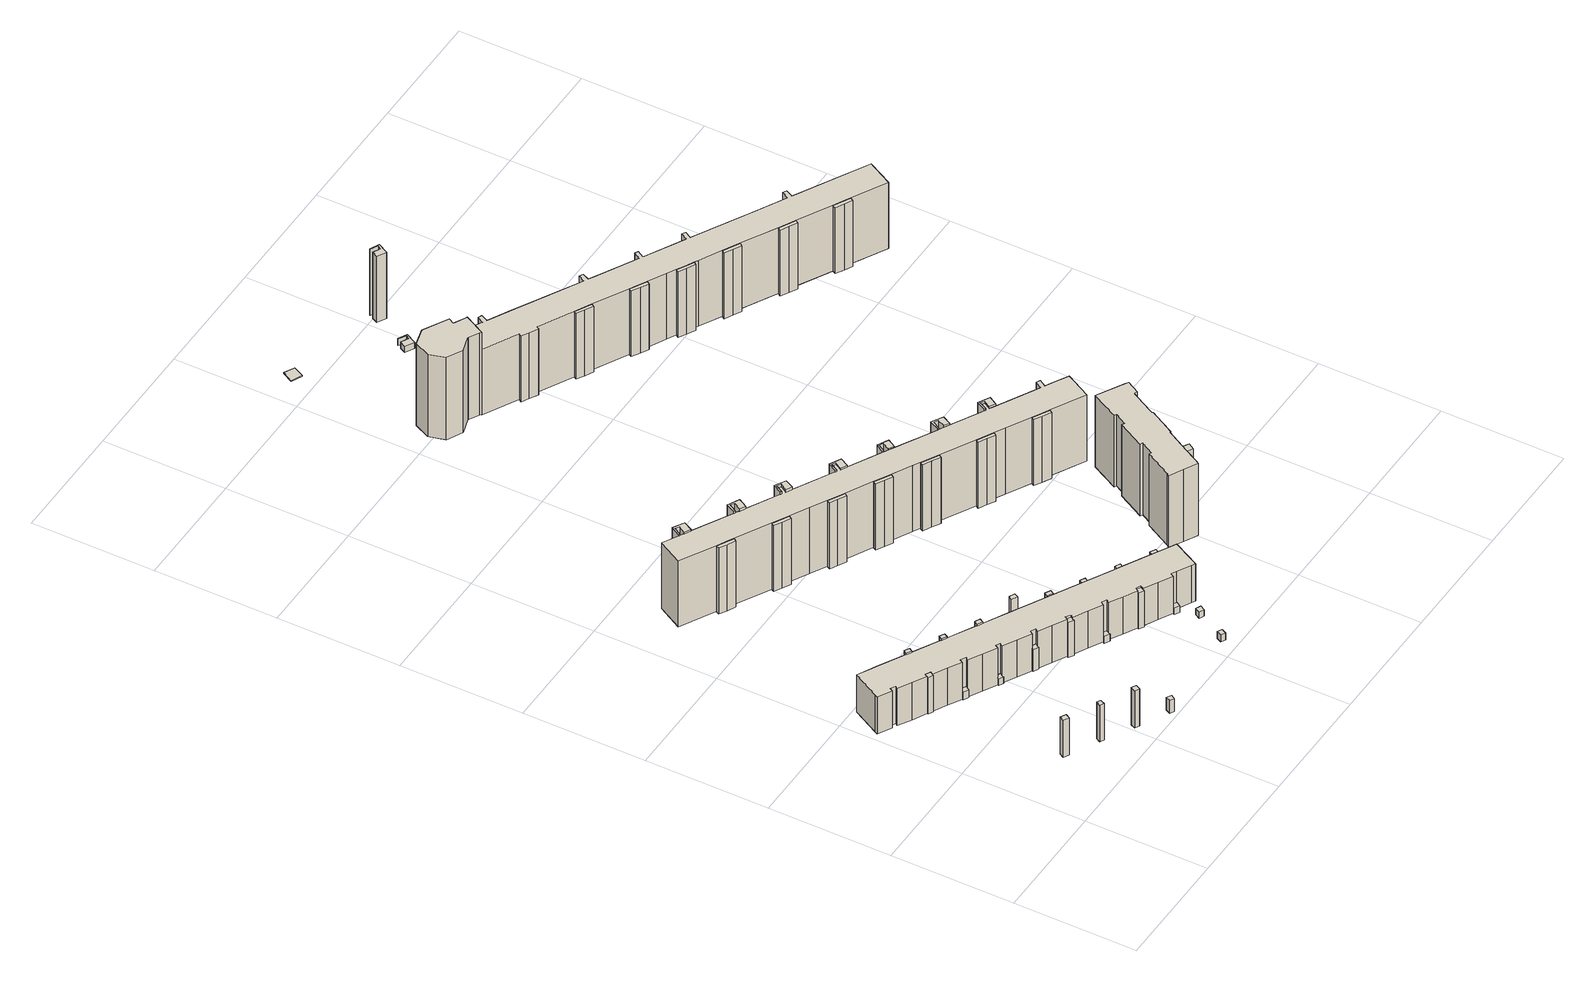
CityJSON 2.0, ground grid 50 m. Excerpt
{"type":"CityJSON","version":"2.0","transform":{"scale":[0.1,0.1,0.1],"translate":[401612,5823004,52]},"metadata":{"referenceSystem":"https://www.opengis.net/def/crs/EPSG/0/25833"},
"CityObjects":{
"building1":{"type":"Building","attributes":{"Gemeindeschluessel":"11000010","BezugspunktDach":"2200","function":"51009_1610","measuredHeight":17.5,"storeysAboveGround":0},"address":[{"country":"Germany","locality":"Berlin"}],"geometry":[{"type":"Solid","lod":"1","boundaries":[[[[0,1,2,3]],[[4,5,6,7]],[[4,7,3,2]],[[5,4,2,1]],[[6,5,1,0]],[[7,6,0,3]]]]}]},
"building2":{"type":"Building","attributes":{"Gemeindeschluessel":"11000010","BezugspunktDach":"2200","function":"51009_1610","measuredHeight":17.35,"storeysAboveGround":0},"address":[{"country":"Germany","locality":"Berlin"}],"geometry":[{"type":"Solid","lod":"1","boundaries":[[[[8,9,10,11]],[[12,13,14,15]],[[12,15,11,10]],[[13,12,10,9]],[[14,13,9,8]],[[15,14,8,11]]]]}]},
"building3":{"type":"Building","attributes":{"Gemeindeschluessel":"11000010","BezugspunktDach":"2200","function":"51009_1610","measuredHeight":17.21,"storeysAboveGround":0},"address":[{"country":"Germany","locality":"Berlin"}],"geometry":[{"type":"Solid","lod":"1","boundaries":[[[[16,17,18,19,20,21]],[[22,23,24,25,26,27]],[[22,27,21,20]],[[23,22,20,19]],[[24,23,19,18]],[[25,24,18,17]],[[26,25,17,16]],[[27,26,16,21]]]]}]},
"building4":{"type":"Building","attributes":{"Gemeindeschluessel":"11000010","BezugspunktDach":"2200","function":"51009_1610","measuredHeight":17.55,"storeysAboveGround":0},"address":[{"country":"Germany","locality":"Berlin"}],"geometry":[{"type":"Solid","lod":"1","boundaries":[[[[28,29,30,31]],[[32,33,34,35]],[[32,35,31,30]],[[33,32,30,29]],[[34,33,29,28]],[[35,34,28,31]]]]}]},
"building5":{"type":"Building","attributes":{"Gemeindeschluessel":"11000010","BezugspunktDach":"2200","function":"51009_1610","measuredHeight":17.76,"storeysAboveGround":0},"address":[{"country":"Germany","locality":"Berlin"}],"geometry":[{"type":"Solid","lod":"1","boundaries":[[[[36,37,38,39]],[[40,41,42,43]],[[40,43,39,38]],[[41,40,38,37]],[[42,41,37,36]],[[43,42,36,39]]]]}]},
"building6":{"type":"Building","attributes":{"Gemeindeschluessel":"11000010","BezugspunktDach":"2200","function":"51009_1610","measuredHeight":3.59,"storeysAboveGround":0},"address":[{"country":"Germany","locality":"Berlin"}],"geometry":[{"type":"Solid","lod":"1","boundaries":[[[[44,45,46,47,48,49]],[[50,51,52,53,54,55]],[[50,55,49,48]],[[51,50,48,47]],[[52,51,47,46]],[[53,52,46,45]],[[54,53,45,44]],[[55,54,44,49]]]]}]},
"building7":{"type":"Building","attributes":{"Gemeindeschluessel":"11000010","BezugspunktDach":"2200","function":"51009_1610","measuredHeight":5.97,"storeysAboveGround":0},"address":[{"country":"Germany","locality":"Berlin"}],"geometry":[{"type":"Solid","lod":"1","boundaries":[[[[56,57,58,59]],[[60,61,62,63]],[[60,63,59,58]],[[61,60,58,57]],[[62,61,57,56]],[[63,62,56,59]]]]}]},
"building8":{"type":"Building","attributes":{"Gemeindeschluessel":"11000010","BezugspunktDach":"2200","function":"51009_1610","measuredHeight":17.71,"storeysAboveGround":0},"address":[{"country":"Germany","locality":"Berlin"}],"geometry":[{"type":"Solid","lod":"1","boundaries":[[[[64,65,66,67]],[[68,69,70,71]],[[68,71,67,66]],[[69,68,66,65]],[[70,69,65,64]],[[71,70,64,67]]]]}]},
"building9":{"type":"Building","attributes":{"Gemeindeschluessel":"11000010","BezugspunktDach":"2200","function":"51009_1610","measuredHeight":3,"storeysAboveGround":0},"address":[{"country":"Germany","locality":"Berlin"}],"geometry":[{"type":"Solid","lod":"1","boundaries":[[[[72,73,74,75,76,77]],[[78,79,80,81,82,83]],[[78,83,77,76]],[[79,78,76,75]],[[80,79,75,74]],[[81,80,74,73]],[[82,81,73,72]],[[83,82,72,77]]]]}]},
"building10":{"type":"Building","attributes":{"Gemeindeschluessel":"11000010","BezugspunktDach":"2200","function":"51009_1610","measuredHeight":10.27,"storeysAboveGround":0},"address":[{"country":"Germany","locality":"Berlin"}],"geometry":[{"type":"Solid","lod":"1","boundaries":[[[[84,85,86,87,88,89]],[[90,91,92,93,94,95]],[[90,95,89,88]],[[91,90,88,87]],[[92,91,87,86]],[[93,92,86,85]],[[94,93,85,84]],[[95,94,84,89]]]]}]},
"building11":{"type":"Building","attributes":{"Gemeindeschluessel":"11000010","BezugspunktDach":"2200","function":"51009_1610","measuredHeight":17.85,"storeysAboveGround":0},"address":[{"country":"Germany","locality":"Berlin"}],"geometry":[{"type":"Solid","lod":"1","boundaries":[[[[96,97,98,99]],[[100,101,102,103]],[[100,103,99,98]],[[101,100,98,97]],[[102,101,97,96]],[[103,102,96,99]]]]}]},
"building12":{"type":"Building","attributes":{"Gemeindeschluessel":"11000010","BezugspunktDach":"2200","function":"31001_1010","measuredHeight":17.59,"storeysAboveGround":5},"address":[{"country":"Germany","locality":"Berlin","thoroughfareNumber":"36, 38, 40, 42, 44, 46, 48, 50, 52","thoroughfareName":"Zühlsdorfer Straße"}],"geometry":[{"type":"Solid","lod":"1","boundaries":[[[[104,105,106,107,108,20,19,18,17,109,110,111,112,113,114,115,116,117,118,119,120,121,122,123,124,125,126,127,128,129,130,131,132,133,134,135,136,137,138,139,140,141,142,143,144,145,146,147,148,149,150,151,152,153,154,155,156,157,158,159,160,161,162,163,164,165,166,167,168]],[[169,170,171,172,173,174,175,176,177,178,179,180,181,182,183,184,185,186,187,188,189,190,191,192,193,194,195,196,197,198,199,200,201,202,203,204,205,206,207,208,209,210,211,212,213,214,215,216,217,218,219,220,221,222,223,224,225,226,227,228,229,230,231,232,233,234,235,236,237]],[[169,237,168,167]],[[170,169,167,166]],[[171,170,166,165]],[[172,171,165,164]],[[173,172,164,163]],[[174,173,163,162]],[[175,174,162,161]],[[176,175,161,160]],[[177,176,160,159]],[[178,177,159,158]],[[179,178,158,157]],[[180,179,157,156]],[[181,180,156,155]],[[182,181,155,154]],[[183,182,154,153]],[[184,183,153,152]],[[185,184,152,151]],[[186,185,151,150]],[[187,186,150,149]],[[188,187,149,148]],[[189,188,148,147]],[[190,189,147,146]],[[191,190,146,145]],[[192,191,145,144]],[[193,192,144,143]],[[194,193,143,142]],[[195,194,142,141]],[[196,195,141,140]],[[197,196,140,139]],[[198,197,139,138]],[[199,198,138,137]],[[200,199,137,136]],[[201,200,136,135]],[[202,201,135,134]],[[203,202,134,133]],[[204,203,133,132]],[[205,204,132,131]],[[206,205,131,130]],[[207,206,130,129]],[[208,207,129,128]],[[209,208,128,127]],[[210,209,127,126]],[[211,210,126,125]],[[212,211,125,124]],[[213,212,124,123]],[[214,213,123,122]],[[215,214,122,121]],[[216,215,121,120]],[[217,216,120,119]],[[218,217,119,118]],[[219,218,118,117]],[[220,219,117,116]],[[221,220,116,115]],[[222,221,115,114]],[[223,222,114,113]],[[224,223,113,112]],[[225,224,112,111]],[[226,225,111,110]],[[227,226,110,109]],[[228,227,109,17]],[[229,228,17,18]],[[230,229,18,19]],[[231,230,19,20]],[[232,231,20,108]],[[233,232,108,107]],[[234,233,107,106]],[[235,234,106,105]],[[236,235,105,104]],[[237,236,104,168]]]]}]},
"building13":{"type":"Building","attributes":{"Gemeindeschluessel":"11000010","BezugspunktDach":"2200","function":"51009_1610","measuredHeight":31.72,"storeysAboveGround":0},"address":[{"country":"Germany","locality":"Berlin"}],"geometry":[{"type":"Solid","lod":"1","boundaries":[[[[238,239,240,241,242,243,244,245]],[[246,247,248,249,250,251,252,253]],[[246,253,245,244]],[[247,246,244,243]],[[248,247,243,242]],[[249,248,242,241]],[[250,249,241,240]],[[251,250,240,239]],[[252,251,239,238]],[[253,252,238,245]]]]}]},
"building14":{"type":"Building","attributes":{"Gemeindeschluessel":"11000010","BezugspunktDach":"2200","function":"51009_1610","measuredHeight":23.17,"storeysAboveGround":0},"address":[{"country":"Germany","locality":"Berlin"}],"geometry":[{"type":"Solid","lod":"1","boundaries":[[[[254,255,256,257]],[[258,259,260,261]],[[258,261,257,256]],[[259,258,256,255]],[[260,259,255,254]],[[261,260,254,257]]]]}]},
"building15":{"type":"Building","attributes":{"Gemeindeschluessel":"11000010","BezugspunktDach":"2200","function":"51009_1610","measuredHeight":16.48,"storeysAboveGround":0},"address":[{"country":"Germany","locality":"Berlin"}],"geometry":[{"type":"Solid","lod":"1","boundaries":[[[[262,263,264,265,266,267]],[[268,269,270,271,272,273]],[[268,273,267,266]],[[269,268,266,265]],[[270,269,265,264]],[[271,270,264,263]],[[272,271,263,262]],[[273,272,262,267]]]]}]},
"building16":{"type":"Building","attributes":{"Gemeindeschluessel":"11000010","BezugspunktDach":"2200","function":"51009_1610","measuredHeight":17.77,"storeysAboveGround":0},"address":[{"country":"Germany","locality":"Berlin"}],"geometry":[{"type":"Solid","lod":"1","boundaries":[[[[274,275,276,277]],[[278,279,280,281]],[[278,281,277,276]],[[279,278,276,275]],[[280,279,275,274]],[[281,280,274,277]]]]}]},
"building17":{"type":"Building","attributes":{"Gemeindeschluessel":"11000010","BezugspunktDach":"2200","function":"51009_1610","measuredHeight":3.23,"storeysAboveGround":0},"address":[{"country":"Germany","locality":"Berlin"}],"geometry":[{"type":"Solid","lod":"1","boundaries":[[[[282,283,284,285,286,287]],[[206,205,204,203,288,289]],[[206,289,287,286]],[[205,206,286,285]],[[204,205,285,284]],[[203,204,284,283]],[[288,203,283,282]],[[289,288,282,287]]]]}]},
"building18":{"type":"Building","attributes":{"Gemeindeschluessel":"11000010","BezugspunktDach":"2200","function":"51009_1610","measuredHeight":31.67,"storeysAboveGround":0},"address":[{"country":"Germany","locality":"Berlin"}],"geometry":[{"type":"Solid","lod":"1","boundaries":[[[[290,291,292,293,294,295,296,297]],[[298,299,300,301,302,303,304,305]],[[298,305,297,296]],[[299,298,296,295]],[[300,299,295,294]],[[301,300,294,293]],[[302,301,293,292]],[[303,302,292,291]],[[304,303,291,290]],[[305,304,290,297]]]]}]},
"building19":{"type":"Building","attributes":{"Gemeindeschluessel":"11000010","BezugspunktDach":"2200","function":"51009_1610","measuredHeight":17.03,"storeysAboveGround":0},"address":[{"country":"Germany","locality":"Berlin"}],"geometry":[{"type":"Solid","lod":"1","boundaries":[[[[306,307,308,309,310,311]],[[312,313,314,315,316,317]],[[312,317,311,310]],[[313,312,310,309]],[[314,313,309,308]],[[315,314,308,307]],[[316,315,307,306]],[[317,316,306,311]]]]}]},
"building20":{"type":"Building","attributes":{"Gemeindeschluessel":"11000010","BezugspunktDach":"2200","function":"51009_1610","measuredHeight":3.14,"storeysAboveGround":0},"address":[{"country":"Germany","locality":"Berlin"}],"geometry":[{"type":"Solid","lod":"1","boundaries":[[[[318,319,320,321]],[[322,323,324,325]],[[322,325,321,320]],[[323,322,320,319]],[[324,323,319,318]],[[325,324,318,321]]]]}]},
"building21":{"type":"Building","attributes":{"Gemeindeschluessel":"11000010","BezugspunktDach":"2200","function":"51009_1610","measuredHeight":17.04,"storeysAboveGround":0},"address":[{"country":"Germany","locality":"Berlin"}],"geometry":[{"type":"Solid","lod":"1","boundaries":[[[[326,327,328,329]],[[330,331,332,333]],[[330,333,329,328]],[[331,330,328,327]],[[332,331,327,326]],[[333,332,326,329]]]]}]},
"building22":{"type":"Building","attributes":{"Gemeindeschluessel":"11000010","BezugspunktDach":"2200","function":"51009_1610","measuredHeight":31.71,"storeysAboveGround":0},"address":[{"country":"Germany","locality":"Berlin"}],"geometry":[{"type":"Solid","lod":"1","boundaries":[[[[334,335,336,337,338,339,340,341]],[[342,343,344,345,346,347,348,349]],[[342,349,341,340]],[[343,342,340,339]],[[344,343,339,338]],[[345,344,338,337]],[[346,345,337,336]],[[347,346,336,335]],[[348,347,335,334]],[[349,348,334,341]]]]}]},
"building23":{"type":"Building","attributes":{"Gemeindeschluessel":"11000010","BezugspunktDach":"2200","function":"51009_1610","measuredHeight":16.98,"storeysAboveGround":0},"address":[{"country":"Germany","locality":"Berlin"}],"geometry":[{"type":"Solid","lod":"1","boundaries":[[[[350,351,352,353]],[[354,355,356,357]],[[354,357,353,352]],[[355,354,352,351]],[[356,355,351,350]],[[357,356,350,353]]]]}]},
"building24":{"type":"Building","attributes":{"Gemeindeschluessel":"11000010","BezugspunktDach":"2200","function":"51009_1610","measuredHeight":2.96,"storeysAboveGround":0},"address":[{"country":"Germany","locality":"Berlin"}],"geometry":[{"type":"Solid","lod":"1","boundaries":[[[[358,359,360,361,362]],[[363,364,365,366,367]],[[363,367,362,361]],[[364,363,361,360]],[[365,364,360,359]],[[366,365,359,358]],[[367,366,358,362]]]]}]},
"building25":{"type":"Building","attributes":{"Gemeindeschluessel":"11000010","BezugspunktDach":"2200","function":"51009_1610","measuredHeight":3.05,"storeysAboveGround":0},"address":[{"country":"Germany","locality":"Berlin"}],"geometry":[{"type":"Solid","lod":"1","boundaries":[[[[368,369,370,371]],[[372,373,374,375]],[[372,375,371,370]],[[373,372,370,369]],[[374,373,369,368]],[[375,374,368,371]]]]}]},
"building26":{"type":"Building","attributes":{"Gemeindeschluessel":"11000010","BezugspunktDach":"2200","function":"51009_1610","measuredHeight":17,"storeysAboveGround":0},"address":[{"country":"Germany","locality":"Berlin"}],"geometry":[{"type":"Solid","lod":"1","boundaries":[[[[376,377,378,379]],[[380,381,382,383]],[[380,383,379,378]],[[381,380,378,377]],[[382,381,377,376]],[[383,382,376,379]]]]}]},
"building27":{"type":"Building","attributes":{"Gemeindeschluessel":"11000010","BezugspunktDach":"2200","function":"51009_1610","measuredHeight":31.21,"storeysAboveGround":0},"address":[{"country":"Germany","locality":"Berlin"}],"geometry":[{"type":"Solid","lod":"1","boundaries":[[[[384,385,386,387,388,389,390,391]],[[392,393,394,395,396,397,398,399]],[[392,399,391,390]],[[393,392,390,389]],[[394,393,389,388]],[[395,394,388,387]],[[396,395,387,386]],[[397,396,386,385]],[[398,397,385,384]],[[399,398,384,391]]]]}]},
"building28":{"type":"Building","attributes":{"Gemeindeschluessel":"11000010","function":"31001_1010"},"address":[{"country":"Germany","locality":"Berlin","thoroughfareNumber":"10, 12, 14, 16, 2, 4, 6, 8","thoroughfareName":"Raoul-Wallenberg-Straße"}],"children":["building28-1","building28-2","building28-3","building28-4","building28-5","building28-6","building28-7","building28-8","building28-9","building28-10","building28-11","building28-12"]},
"building28-1":{"type":"BuildingPart","attributes":{"BezugspunktDach":"2200","measuredHeight":31.21,"storeysAboveGround":10},"parents":["building28"],"geometry":[{"type":"MultiSurface","lod":"1","boundaries":[[[400,401,402,403,404,405,406,407,408,409,410,411,412,413,414,415,416,417,418,419,420,421,422,423,424,425,426,427,428,429,430,431,432,433,434,435,436,437,438,439,440,441,442,443,444,445,446,447,448,449,450,451,452,453,454]],[[455,253,252,249,248,456,457,458,459,460,461,462,463,464,465,466,467,468,469,470,471,472,473,474,475,476,477,478,479,480,481,482,483,484,485,486,487,488,489,490,491,492,493,494,495,496,497,498,499,500,501,502,503,504,505]],[[455,505,454,453]],[[253,455,453,452]],[[252,253,452,451]],[[249,506,507,252,451,450]],[[248,249,450,449]],[[456,248,449,448]],[[457,456,448,447]],[[458,508,509,510,511,512,457,447,446]],[[459,458,446,445]],[[460,459,445,444]],[[461,460,444,443]],[[462,461,443,442]],[[463,462,442,441]],[[464,463,441,440]],[[465,464,440,439]],[[466,465,439,438]],[[467,466,438,437]],[[468,467,437,436]],[[469,468,436,435]],[[470,469,435,434]],[[471,470,434,433]],[[472,471,433,432]],[[473,472,432,431]],[[474,513,514,515,516,473,431,430]],[[475,474,430,429]],[[476,475,429,428]],[[477,476,428,427]],[[517,518,477,427,426]],[[479,478,426,425]],[[480,479,425,424]],[[481,480,424,423]],[[482,481,423,422]],[[483,482,422,421]],[[484,483,421,420]],[[485,484,420,419]],[[486,485,419,418]],[[487,486,418,417]],[[488,487,417,416]],[[489,488,416,415]],[[490,489,415,414]],[[491,490,414,413]],[[492,491,413,412]],[[493,492,412,411]],[[493,411,519,520]],[[496,495,409,408]],[[521,522,523,524,525,526]],[[496,408,527,528]],[[498,497,407,406]],[[498,406,529,530]],[[500,499,405,404]],[[502,501,403,402]],[[531,532,533,401,534,535]],[[502,402,536,537,538]],[[505,504,400,454]],[[252,507,506,249]],[[512,511,510,509,508]],[[516,515,514,513,474]],[[539,478,477,518,517]],[[494,520,519,410]],[[495,494,410,409]],[[540,497,526,525,524,407]],[[528,527,523,522,521]],[[530,529,405,499]],[[501,500,404,403]],[[503,535,534,401]],[[538,537,536,533,532,531]],[[401,400,504,503]]]}]},
"building28-2":{"type":"BuildingPart","attributes":{"BezugspunktDach":"2200","measuredHeight":31.21,"storeysAboveGround":10},"parents":["building28"],"geometry":[{"type":"Solid","lod":"1","boundaries":[[[[541,542,524,407,543]],[[497,525,544,545,546]],[[497,546,543,407]],[[544,525,524,542]],[[545,544,542,541]],[[546,545,541,543]],[[525,497,407,524]]]]}]},
"building28-3":{"type":"BuildingPart","attributes":{"BezugspunktDach":"2200","measuredHeight":31.21,"storeysAboveGround":10},"parents":["building28"],"geometry":[{"type":"MultiSurface","lod":"1","boundaries":[[[547,548,519,409,549]],[[495,520,550,551,552]],[[495,552,549,409]],[[410,409,519]],[[550,520,519,548]],[[551,550,548,547]],[[552,551,547,549]],[[520,553,494,410,519]],[[494,495,409,410]]]}]},
"building28-4":{"type":"BuildingPart","attributes":{"BezugspunktDach":"2200","measuredHeight":31.21,"storeysAboveGround":10},"parents":["building28"],"geometry":[{"type":"Solid","lod":"1","boundaries":[[[[554,555,527,523,556]],[[522,528,557,558,559]],[[522,559,556,523]],[[557,528,527,555]],[[558,557,555,554]],[[559,558,554,556]],[[528,522,523,527]]]]}]},
"building28-5":{"type":"BuildingPart","attributes":{"BezugspunktDach":"2200","measuredHeight":31.21,"storeysAboveGround":10},"parents":["building28"],"geometry":[{"type":"MultiSurface","lod":"1","boundaries":[[[560,561,534,400,562]],[[504,535,563,564,565]],[[504,565,562,400]],[[563,535,534,561]],[[564,563,561,560]],[[565,564,560,562]],[[535,503,401,534]],[[504,400,401,566,503]]]}]},
"building28-6":{"type":"BuildingPart","attributes":{"BezugspunktDach":"2200","measuredHeight":31.21,"storeysAboveGround":10},"parents":["building28"],"geometry":[{"type":"Solid","lod":"1","boundaries":[[[[567,568,529,405,569]],[[499,530,570,571,572]],[[499,572,569,405]],[[570,530,529,568]],[[571,570,568,567]],[[572,571,567,569]],[[530,499,405,529]]]]}]},
"building28-7":{"type":"BuildingPart","attributes":{"BezugspunktDach":"2200","measuredHeight":31.21,"storeysAboveGround":10},"parents":["building28"],"geometry":[{"type":"Solid","lod":"1","boundaries":[[[[573,574,536,532,575]],[[531,537,576,577,578]],[[531,578,575,532]],[[576,537,536,574]],[[577,576,574,573]],[[578,577,573,575]],[[537,531,532,536]]]]}]},
"building28-8":{"type":"BuildingPart","attributes":{"BezugspunktDach":"2200","measuredHeight":31.21,"storeysAboveGround":10},"parents":["building28"],"geometry":[{"type":"Solid","lod":"1","boundaries":[[[[579,580,404,403,581]],[[501,500,582,583,584]],[[501,584,581,403]],[[582,500,404,580]],[[583,582,580,579]],[[584,583,579,581]],[[500,501,403,404]]]]}]},
"building28-9":{"type":"BuildingPart","attributes":{"BezugspunktDach":"2200","measuredHeight":3.5,"storeysAboveGround":10},"parents":["building28"],"geometry":[{"type":"Solid","lod":"1","boundaries":[[[[513,585,586,514]],[[587,588,474,515]],[[587,515,514,586]],[[588,587,586,585]],[[474,588,585,513]],[[515,474,513,514]]]]}]},
"building28-10":{"type":"BuildingPart","attributes":{"BezugspunktDach":"2200","measuredHeight":3.5,"storeysAboveGround":10},"parents":["building28"],"geometry":[{"type":"Solid","lod":"1","boundaries":[[[[509,589,590,510]],[[591,592,508,511]],[[591,511,510,590]],[[592,591,590,589]],[[508,592,589,509]],[[511,508,509,510]]]]}]},
"building28-11":{"type":"BuildingPart","attributes":{"BezugspunktDach":"2200","measuredHeight":3.5,"storeysAboveGround":10},"parents":["building28"],"geometry":[{"type":"MultiSurface","lod":"1","boundaries":[[[517,593,594,518]],[[595,596,478,477]],[[595,477,518,594]],[[596,595,594,593]],[[478,596,593,517]],[[477,478,597,517,518]]]}]},
"building28-12":{"type":"BuildingPart","attributes":{"BezugspunktDach":"2200","measuredHeight":3.5,"storeysAboveGround":10},"parents":["building28"],"geometry":[{"type":"Solid","lod":"1","boundaries":[[[[506,598,599,507]],[[251,250,249,252]],[[251,252,507,599]],[[250,251,599,598]],[[249,250,598,506]],[[252,249,506,507]]]]}]},
"building29":{"type":"Building","attributes":{"Gemeindeschluessel":"11000010","BezugspunktDach":"2200","function":"51009_1610","measuredHeight":30.77,"storeysAboveGround":0},"address":[{"country":"Germany","locality":"Berlin"}],"geometry":[{"type":"Solid","lod":"1","boundaries":[[[[600,601,602,603,604,605,606,607]],[[608,609,610,611,612,613,614,615]],[[608,615,607,606]],[[609,608,606,605]],[[610,609,605,604]],[[611,610,604,603]],[[612,611,603,602]],[[613,612,602,601]],[[614,613,601,600]],[[615,614,600,607]]]]}]},
"building30":{"type":"Building","attributes":{"Gemeindeschluessel":"11000010","BezugspunktDach":"2200","function":"31001_1010","measuredHeight":38.75,"storeysAboveGround":12},"address":[{"country":"Germany","locality":"Berlin","thoroughfareNumber":"230A","thoroughfareName":"Märkische Allee"}],"geometry":[{"type":"Solid","lod":"1","boundaries":[[[[616,617,618,619,620,621,622,623,624,625,626,627,628,629]],[[630,631,632,633,634,635,636,637,638,639,640,641,642,643]],[[630,643,629,628]],[[631,630,628,627]],[[632,631,627,626]],[[633,632,626,625]],[[634,633,625,624]],[[635,634,624,623]],[[636,635,623,622]],[[637,636,622,621]],[[638,637,621,620]],[[639,638,620,619]],[[640,639,619,618]],[[641,640,618,617]],[[642,641,617,616]],[[643,642,616,629]]]]}]},
"building31":{"type":"Building","attributes":{"Gemeindeschluessel":"11000010","BezugspunktDach":"2200","function":"51009_1610","measuredHeight":31.01,"storeysAboveGround":0},"address":[{"country":"Germany","locality":"Berlin"}],"geometry":[{"type":"Solid","lod":"1","boundaries":[[[[644,645,646,647,648,649,650,651]],[[652,653,654,655,656,657,658,659]],[[652,659,651,650]],[[653,652,650,649]],[[654,653,649,648]],[[655,654,648,647]],[[656,655,647,646]],[[657,656,646,645]],[[658,657,645,644]],[[659,658,644,651]]]]}]},
"building32":{"type":"Building","attributes":{"Gemeindeschluessel":"11000010","BezugspunktDach":"2200","function":"51009_1610","measuredHeight":33.36,"storeysAboveGround":0},"address":[{"country":"Germany","locality":"Berlin"}],"geometry":[{"type":"Solid","lod":"1","boundaries":[[[[660,661,662,663]],[[664,665,666,667]],[[664,667,663,662]],[[665,664,662,661]],[[666,665,661,660]],[[667,666,660,663]]]]}]},
"building33":{"type":"Building","attributes":{"Gemeindeschluessel":"11000010","BezugspunktDach":"2200","function":"31001_2523","measuredHeight":0.334,"storeysAboveGround":1},"address":[{"country":"Germany","locality":"Berlin","thoroughfareNumber":"232 (1)","thoroughfareName":"Märkische Allee"}],"geometry":[{"type":"Solid","lod":"1","boundaries":[[[[668,669,670,671]],[[672,673,674,675]],[[672,675,671,670]],[[673,672,670,669]],[[674,673,669,668]],[[675,674,668,671]]]]}]},
"building34":{"type":"Building","attributes":{"Gemeindeschluessel":"11000010","BezugspunktDach":"2200","function":"31001_1010","measuredHeight":33.92,"storeysAboveGround":11},"address":[{"country":"Germany","locality":"Berlin","thoroughfareNumber":"2, 4","thoroughfareName":"Stolzenhagener Straße"}],"geometry":[{"type":"Solid","lod":"1","boundaries":[[[[676,677,678,679,680,681,682,683,684,685,686,687,688,689,690,691,692,693,694,695,696,697,698,699,700,701]],[[702,703,704,705,706,707,708,709,710,711,712,713,714,715,716,717,718,719,720,721,722,723,724,725,726,727]],[[702,727,701,700]],[[703,702,700,699]],[[704,703,699,698]],[[705,704,698,697]],[[706,705,697,696]],[[707,706,696,695]],[[708,707,695,694]],[[709,708,694,693]],[[710,709,693,692]],[[711,710,692,691]],[[712,711,691,690]],[[713,712,690,689]],[[714,713,689,688]],[[715,714,688,687]],[[716,715,687,686]],[[717,716,686,685]],[[718,717,685,684]],[[719,718,684,683]],[[720,719,683,682]],[[721,720,682,681]],[[722,721,681,680]],[[723,722,680,679]],[[724,723,679,678]],[[725,724,678,677]],[[726,725,677,676]],[[727,726,676,701]]]]}]},
"building35":{"type":"Building","attributes":{"Gemeindeschluessel":"11000010","BezugspunktDach":"2200","function":"51009_1610","measuredHeight":31.12,"storeysAboveGround":0},"address":[{"country":"Germany","locality":"Berlin"}],"geometry":[{"type":"Solid","lod":"1","boundaries":[[[[728,729,730,731,732,733,734,735]],[[736,737,738,739,740,741,742,743]],[[736,743,735,734]],[[737,736,734,733]],[[738,737,733,732]],[[739,738,732,731]],[[740,739,731,730]],[[741,740,730,729]],[[742,741,729,728]],[[743,742,728,735]]]]}]},
"building36":{"type":"Building","attributes":{"Gemeindeschluessel":"11000010","BezugspunktDach":"2200","function":"51009_1610","measuredHeight":2.84,"storeysAboveGround":0},"address":[{"country":"Germany","locality":"Berlin"}],"geometry":[{"type":"Solid","lod":"1","boundaries":[[[[744,745,746,747,748,749,750,751]],[[752,753,754,755,756,757,758,759]],[[752,759,751,750]],[[753,752,750,749]],[[754,753,749,748]],[[755,754,748,747]],[[756,755,747,746]],[[757,756,746,745]],[[758,757,745,744]],[[759,758,744,751]]]]}]},
"building37":{"type":"Building","attributes":{"Gemeindeschluessel":"11000010","BezugspunktDach":"2200","function":"51009_1610","measuredHeight":2.85,"storeysAboveGround":0},"address":[{"country":"Germany","locality":"Berlin"}],"geometry":[{"type":"Solid","lod":"1","boundaries":[[[[760,761,762,763,764,765,766,767]],[[768,769,770,771,772,773,774,775]],[[768,775,767,766]],[[769,768,766,765]],[[770,769,765,764]],[[771,770,764,763]],[[772,771,763,762]],[[773,772,762,761]],[[774,773,761,760]],[[775,774,760,767]]]]}]},
"building38":{"type":"Building","attributes":{"Gemeindeschluessel":"11000010","BezugspunktDach":"2200","function":"51009_1610","measuredHeight":2.98,"storeysAboveGround":0},"address":[{"country":"Germany","locality":"Berlin"}],"geometry":[{"type":"Solid","lod":"1","boundaries":[[[[776,777,778,779,780,781,782,783]],[[784,785,786,787,788,789,790,791]],[[784,791,783,782]],[[785,784,782,781]],[[786,785,781,780]],[[787,786,780,779]],[[788,787,779,778]],[[789,788,778,777]],[[790,789,777,776]],[[791,790,776,783]]]]}]},
"building39":{"type":"Building","attributes":{"Gemeindeschluessel":"11000010","BezugspunktDach":"2200","function":"51009_1610","measuredHeight":3.19,"storeysAboveGround":0},"address":[{"country":"Germany","locality":"Berlin"}],"geometry":[{"type":"Solid","lod":"1","boundaries":[[[[792,793,794,795,796,797,798,799]],[[800,801,802,803,804,805,806,807]],[[800,807,799,798]],[[801,800,798,797]],[[802,801,797,796]],[[803,802,796,795]],[[804,803,795,794]],[[805,804,794,793]],[[806,805,793,792]],[[807,806,792,799]]]]}]},
"building40":{"type":"Building","attributes":{"Gemeindeschluessel":"11000010","BezugspunktDach":"2200","function":"51009_1610","measuredHeight":31.28,"storeysAboveGround":0},"address":[{"country":"Germany","locality":"Berlin"}],"geometry":[{"type":"Solid","lod":"1","boundaries":[[[[808,809,810,811,812,813,814,815]],[[816,817,818,819,820,821,822,823]],[[816,823,815,814]],[[817,816,814,813]],[[818,817,813,812]],[[819,818,812,811]],[[820,819,811,810]],[[821,820,810,809]],[[822,821,809,808]],[[823,822,808,815]]]]}]},
"building41":{"type":"Building","attributes":{"Gemeindeschluessel":"11000010","BezugspunktDach":"2200","function":"51009_1610","measuredHeight":3.27,"storeysAboveGround":0},"address":[{"country":"Germany","locality":"Berlin"}],"geometry":[{"type":"Solid","lod":"1","boundaries":[[[[824,825,826,827,828,829,830,831]],[[832,833,834,835,836,837,838,839]],[[832,839,831,830]],[[833,832,830,829]],[[834,833,829,828]],[[835,834,828,827]],[[836,835,827,826]],[[837,836,826,825]],[[838,837,825,824]],[[839,838,824,831]]]]}]},
"building42":{"type":"Building","attributes":{"Gemeindeschluessel":"11000010","BezugspunktDach":"2200","function":"51009_1610","measuredHeight":3.67,"storeysAboveGround":0},"address":[{"country":"Germany","locality":"Berlin"}],"geometry":[{"type":"Solid","lod":"1","boundaries":[[[[840,841,842,843,844,845,846,847]],[[848,849,850,851,852,853,854,855]],[[848,855,847,846]],[[849,848,846,845]],[[850,849,845,844]],[[851,850,844,843]],[[852,851,843,842]],[[853,852,842,841]],[[854,853,841,840]],[[855,854,840,847]]]]}]},
"building43":{"type":"Building","attributes":{"Gemeindeschluessel":"11000010","function":"31001_1010"},"address":[{"country":"Germany","locality":"Berlin","thoroughfareNumber":"1, 11, 13, 15, 3, 5, 7, 9","thoroughfareName":"Raoul-Wallenberg-Straße"}],"children":["building43-1","building43-2","building43-3","building43-4","building43-5","building43-6","building43-7","building43-8","building43-9","building43-10"]},
"building43-1":{"type":"BuildingPart","attributes":{"BezugspunktDach":"2200","measuredHeight":31.05,"storeysAboveGround":10},"parents":["building43"],"geometry":[{"type":"MultiSurface","lod":"1","boundaries":[[[856,857,858,859,860,861,862,863,864,865,866,867,868,869,870,871,872,873,874,875,876,877,878,879,880,881,882,883,884,885,886,887,888,889,890,891,892,893,894,895,896,897,898,899,900,901,902,903,904,905,906,907,908,909,910]],[[911,912,913,914,915,916,917,918,919,920,921,922,923,924,925,926,927,855,854,853,852,851,850,928,929,930,931,932,933,934,935,936,937,938,939,940,941,942,943,944,945,946,947,948,949,950,951,952,953,954,955,956,957,958,959]],[[911,959,910,909]],[[912,911,909,908]],[[913,912,908,907]],[[914,913,907,906]],[[915,914,906,905]],[[916,915,905,904]],[[917,916,904,903]],[[918,917,903,902]],[[919,918,902,901]],[[960,961,962,963,919,901,900]],[[921,920,900,899]],[[922,921,899,898]],[[923,922,898,897]],[[924,923,897,896]],[[925,924,896,895]],[[926,925,895,894]],[[927,926,894,893]],[[855,927,893,892]],[[854,855,892,891]],[[853,854,891,890]],[[852,853,890,889]],[[851,852,889,888]],[[850,851,888,887]],[[928,850,887,886]],[[929,928,886,885]],[[930,929,885,884]],[[931,930,884,883]],[[932,931,883,882]],[[933,932,882,881]],[[934,933,881,880]],[[964,965,966,967,934,880,879]],[[936,935,879,878]],[[937,936,878,877]],[[938,937,877,876]],[[939,938,876,875]],[[940,939,875,874]],[[941,940,874,873]],[[942,941,873,872]],[[968,969,942,872,871]],[[944,943,871,870]],[[945,944,870,869]],[[970,971,972,973]],[[945,869,974,975,976,977,978,979,980]],[[947,946,868,867]],[[947,867,981,982]],[[950,949,865,864]],[[950,864,983,984]],[[952,951,863,862]],[[954,953,861,860]],[[955,954,860,859]],[[956,955,859,858]],[[957,956,858,857]],[[958,957,857,856]],[[959,958,856,910]],[[920,963,962,961,960]],[[935,985,967,966,965,964]],[[986,943,942,969,968]],[[980,979,971,970]],[[987,946,973,972,868]],[[978,977,976,975,974]],[[948,988,982,981,866]],[[949,948,866,989,865,990]],[[991,951,984,983,992,863]],[[953,952,862,861]]]}]},
"building43-2":{"type":"BuildingPart","attributes":{"BezugspunktDach":"2200","measuredHeight":31.05,"storeysAboveGround":10},"parents":["building43"],"geometry":[{"type":"Solid","lod":"1","boundaries":[[[[993,994,979,971,995]],[[970,980,996,997,998]],[[970,998,995,971]],[[996,980,979,994]],[[997,996,994,993]],[[998,997,993,995]],[[980,970,971,979]]]]}]},
"building43-3":{"type":"BuildingPart","attributes":{"BezugspunktDach":"2200","measuredHeight":31.05,"storeysAboveGround":10},"parents":["building43"],"geometry":[{"type":"Solid","lod":"1","boundaries":[[[[999,1000,972,868,1001]],[[946,973,1002,1003,1004]],[[946,1004,1001,868]],[[1002,973,972,1000]],[[1003,1002,1000,999]],[[1004,1003,999,1001]],[[973,946,868,972]]]]}]},
"building43-4":{"type":"BuildingPart","attributes":{"BezugspunktDach":"2200","measuredHeight":31.05,"storeysAboveGround":10},"parents":["building43"],"geometry":[{"type":"Solid","lod":"1","boundaries":[[[[1005,1006,983,863,1007]],[[951,984,1008,1009,1010]],[[951,1010,1007,863]],[[1008,984,983,1006]],[[1009,1008,1006,1005]],[[1010,1009,1005,1007]],[[984,951,863,983]]]]}]},
"building43-5":{"type":"BuildingPart","attributes":{"BezugspunktDach":"2200","measuredHeight":31.05,"storeysAboveGround":10},"parents":["building43"],"geometry":[{"type":"Solid","lod":"1","boundaries":[[[[1011,1012,975,978,1013]],[[977,976,1014,1015,1016]],[[977,1016,1013,978]],[[1014,976,975,1012]],[[1015,1014,1012,1011]],[[1016,1015,1011,1013]],[[976,977,978,975]]]]}]},
"building43-6":{"type":"BuildingPart","attributes":{"BezugspunktDach":"2200","measuredHeight":31.05,"storeysAboveGround":10},"parents":["building43"],"geometry":[{"type":"Solid","lod":"1","boundaries":[[[[1017,1018,862,861,1019]],[[953,952,1020,1021,1022]],[[953,1022,1019,861]],[[1020,952,862,1018]],[[1021,1020,1018,1017]],[[1022,1021,1017,1019]],[[952,953,861,862]]]]}]},
"building43-7":{"type":"BuildingPart","attributes":{"BezugspunktDach":"2200","measuredHeight":31.05,"storeysAboveGround":10},"parents":["building43"],"geometry":[{"type":"MultiSurface","lod":"1","boundaries":[[[1023,1024,981,865,1025]],[[949,982,1026,1027,1028]],[[949,1028,1025,865]],[[1026,982,981,1024]],[[1027,1026,1024,1023]],[[1028,1027,1023,1025]],[[982,948,866,981]],[[949,865,866,948]]]}]},
"building43-8":{"type":"BuildingPart","attributes":{"BezugspunktDach":"2200","measuredHeight":3.5,"storeysAboveGround":10},"parents":["building43"],"geometry":[{"type":"MultiSurface","lod":"1","boundaries":[[[960,1029,1030,1031,961]],[[1032,1033,1034,920,962]],[[1033,1032,1031,1030]],[[1034,1033,1030,1029]],[[920,1034,1029,960]],[[920,960,961,1031,1032]]]}]},
"building43-9":{"type":"BuildingPart","attributes":{"BezugspunktDach":"2200","measuredHeight":3.5,"storeysAboveGround":10},"parents":["building43"],"geometry":[{"type":"Solid","lod":"1","boundaries":[[[[965,1035,1036,966]],[[1037,1038,935,967]],[[1037,967,966,1036]],[[1038,1037,1036,1035]],[[935,1038,1035,965]],[[967,935,965,966]]]]}]},
"building43-10":{"type":"BuildingPart","attributes":{"BezugspunktDach":"2200","measuredHeight":3.5,"storeysAboveGround":10},"parents":["building43"],"geometry":[{"type":"MultiSurface","lod":"1","boundaries":[[[968,1039,1040,1041,1042,1043,1044,969]],[[1045,1046,1047,1048,1049,1050,943,942]],[[1047,1046,1043,1042]],[[1048,1047,1042,1041]],[[1049,1048,1041,1040]],[[1050,1049,1040,1039]],[[968,969,1044,1043,1042,1047,1050,1039,968,986]]]}]}
},
"vertices":[
[250,209,203],[259,227,203],[238,239,203],[228,220,203],[238,239,28],[259,227,28],[250,209,28],[228,220,28],
[377,140,203],[386,159,203],[371,167,203],[360,149,203],[371,167,30],[386,159,30],[377,140,30],[360,149,30],
[201,733,205],[205,740,205],[212,751,205],[192,762,205],[186,750,205],[182,743,205],[186,750,33],[192,762,33],[212,751,33],[205,740,33],[201,733,33],[182,743,33],
[505,70,205],[515,89,205],[496,99,205],[487,80,205],[496,99,29],[515,89,29],[505,70,29],[487,80,29],
[270,861,210],[278,875,210],[259,886,210],[250,872,210],[259,886,32],[278,875,32],[270,861,32],[250,872,32],
[329,663,69],[334,670,69],[341,681,69],[319,693,69],[313,681,69],[308,674,69],[313,681,33],[319,693,33],[341,681,33],[334,670,33],[329,663,33],[308,674,33],
[632,2,90],[643,20,90],[624,30,90],[615,11,90],[624,30,30],[643,20,30],[632,2,30],[615,11,30],
[398,792,210],[406,807,210],[387,817,210],[379,802,210],[387,817,33],[406,807,33],[398,792,33],[379,802,33],
[455,595,63],[459,602,63],[466,614,63],[448,623,63],[442,611,63],[438,604,63],[442,611,33],[448,623,33],[466,614,33],[459,602,33],[455,595,33],[438,604,33],
[583,525,135],[587,532,135],[594,544,135],[574,555,135],[566,543,135],[563,536,135],[566,543,33],[574,555,33],[594,544,33],[587,532,33],[583,525,33],[563,536,33],
[527,722,211],[536,737,211],[516,747,211],[507,732,211],[516,747,33],[536,737,33],[527,722,33],[507,732,33],
[59,819,205],[65,830,205],[85,820,205],[79,809,205],[132,779,205],[261,710,205],[313,681,205],[319,693,205],[341,681,205],[334,670,205],[388,641,205],[442,611,205],[448,623,205],[466,614,205],[459,602,205],[512,573,205],[566,543,205],[574,555,205],[594,544,205],[587,532,205],[640,504,205],[694,474,205],[701,486,205],[722,475,205],[714,463,205],[770,433,205],[825,403,205],[832,416,205],[852,405,205],[845,392,205],[896,364,205],[949,335,205],[957,348,205],[976,338,205],[969,325,205],[1024,295,205],[1078,265,205],[1085,279,205],[1106,268,205],[1161,238,205],[1174,230,205],[1201,282,205],[1231,340,205],[1218,347,205],[1167,375,205],[1143,388,205],[1036,446,205],[1015,457,205],[908,515,205],[890,525,205],[783,583,205],[762,594,205],[654,653,205],[631,665,205],[527,722,205],[507,732,205],[398,792,205],[379,802,205],[270,861,205],[250,872,205],[145,929,205],[124,940,205],[69,970,205],[10,860,205],[5,849,205],[10,860,29],[69,970,29],[124,940,29],[145,929,29],[250,872,29],[270,861,29],[379,802,29],[398,792,29],[507,732,29],[527,722,29],[631,665,29],[654,653,29],[762,594,29],[783,583,29],[890,525,29],[908,515,29],[1015,457,29],[1036,446,29],[1143,388,29],[1167,375,29],[1218,347,29],[1231,340,29],[1201,282,29],[1174,230,29],[1161,238,29],[1106,268,29],[1085,279,29],[1078,265,29],[1024,295,29],[969,325,29],[976,338,29],[957,348,29],[949,335,29],[896,364,29],[845,392,29],[852,405,29],[832,416,29],[825,403,29],[770,433,29],[714,463,29],[722,475,29],[701,486,29],[694,474,29],[640,504,29],[587,532,29],[594,544,29],[574,555,29],[566,543,29],[512,573,29],[459,602,29],[466,614,29],[448,623,29],[442,611,29],[388,641,29],[334,670,29],[341,681,29],[319,693,29],[313,681,29],[261,710,29],[205,740,29],[212,751,29],[192,762,29],[186,750,29],[132,779,29],[79,809,29],[85,820,29],[65,830,29],[59,819,29],[5,849,29],
[270,1806,338],[288,1835,338],[304,1826,338],[287,1797,338],[311,1784,338],[331,1822,338],[287,1846,338],[266,1808,338],[287,1846,21],[331,1822,21],[311,1784,21],[287,1797,21],[304,1826,21],[288,1835,21],[270,1806,21],[266,1808,21],
[654,653,263],[663,669,263],[640,680,263],[631,665,263],[640,680,31],[663,669,31],[654,653,31],[631,665,31],
[710,455,196],[714,463,196],[722,475,196],[701,486,196],[694,474,196],[690,467,196],[694,474,31],[701,486,31],[722,475,31],[714,463,31],[710,455,31],[690,467,31],
[783,583,209],[793,598,209],[771,610,209],[762,594,209],[771,610,32],[793,598,32],[783,583,32],[762,594,32],
[841,385,62],[845,392,62],[852,405,62],[832,416,62],[825,403,62],[820,396,62],[841,385,29],[820,396,29],
[471,1697,342],[488,1727,342],[503,1718,342],[487,1688,342],[510,1676,342],[530,1713,342],[485,1737,342],[465,1700,342],[485,1737,25],[530,1713,25],[510,1676,25],[487,1688,25],[503,1718,25],[488,1727,25],[471,1697,25],[465,1700,25],
[965,317,201],[969,325,201],[976,338,201],[957,348,201],[949,335,201],[945,328,201],[949,335,30],[957,348,30],[976,338,30],[969,325,30],[965,317,30],[945,328,30],
[1050,36,61],[1061,56,61],[1043,66,61],[1032,46,61],[1043,66,29],[1061,56,29],[1050,36,29],[1032,46,29],
[908,515,201],[918,531,201],[898,541,201],[890,525,201],[898,541,31],[918,531,31],[908,515,31],[890,525,31],
[640,1606,343],[657,1635,343],[673,1627,343],[655,1598,343],[679,1585,343],[697,1621,343],[655,1645,343],[635,1609,343],[655,1645,25],[697,1621,25],[679,1585,25],[655,1598,25],[673,1627,25],[657,1635,25],[640,1606,25],[635,1609,25],
[1036,446,201],[1045,462,201],[1024,473,201],[1015,457,201],[1024,473,31],[1045,462,31],[1036,446,31],[1015,457,31],
[1094,247,61],[1106,268,61],[1085,279,61],[1078,265,61],[1074,258,61],[1078,265,31],[1085,279,31],[1106,268,31],[1094,247,31],[1074,258,31],
[1120,164,60],[1131,183,60],[1112,193,60],[1101,173,60],[1112,193,30],[1131,183,30],[1120,164,30],[1101,173,30],
[1167,375,200],[1175,392,200],[1153,404,200],[1143,388,200],[1153,404,30],[1175,392,30],[1167,375,30],[1143,388,30],
[841,1498,339],[856,1528,339],[871,1519,339],[855,1490,339],[879,1477,339],[898,1512,339],[854,1536,339],[835,1501,339],[854,1536,26],[898,1512,26],[879,1477,26],[855,1490,26],[871,1519,26],[856,1528,26],[841,1498,26],[835,1501,26],
[287,1667,333],[323,1648,333],[626,1483,333],[689,1449,333],[753,1414,333],[857,1358,333],[1000,1280,333],[1027,1265,333],[1337,1097,333],[1430,1046,333],[1470,1024,333],[1631,937,333],[1685,1041,333],[1622,1076,333],[1597,1089,333],[1614,1117,333],[1599,1125,333],[1583,1097,333],[1578,1099,333],[1419,1185,333],[1396,1198,333],[1412,1226,333],[1397,1235,333],[1381,1205,333],[1376,1208,333],[1251,1276,333],[1229,1288,333],[1211,1297,333],[1204,1300,333],[1050,1384,333],[1027,1397,333],[1008,1407,333],[1007,1408,333],[879,1477,333],[855,1490,333],[871,1519,333],[856,1528,333],[841,1498,333],[835,1501,333],[679,1585,333],[655,1598,333],[673,1627,333],[657,1635,333],[640,1606,333],[635,1609,333],[510,1676,333],[495,1684,333],[468,1699,333],[465,1700,333],[311,1784,333],[287,1797,333],[270,1806,333],[266,1808,333],[204,1842,333],[150,1742,333],[204,1842,21],[465,1700,21],[468,1699,21],[495,1684,21],[510,1676,21],[635,1609,21],[640,1606,21],[657,1635,21],[673,1627,21],[655,1598,21],[679,1585,21],[835,1501,21],[841,1498,21],[856,1528,21],[871,1519,21],[855,1490,21],[879,1477,21],[1007,1408,21],[1008,1407,21],[1027,1397,21],[1050,1384,21],[1204,1300,21],[1211,1297,21],[1229,1288,21],[1251,1276,21],[1376,1208,21],[1381,1205,21],[1397,1235,21],[1412,1226,21],[1396,1198,21],[1419,1185,21],[1578,1099,21],[1583,1097,21],[1599,1125,21],[1614,1117,21],[1597,1089,21],[1622,1076,21],[1685,1041,21],[1631,937,21],[1470,1024,21],[1430,1046,21],[1337,1097,21],[1027,1265,21],[1000,1280,21],[857,1358,21],[753,1414,21],[689,1449,21],[626,1483,21],[323,1648,21],[287,1667,21],[150,1742,21],[287,1797,56],[270,1806,56],[487,1688,21],[487,1688,56],[471,1697,56],[471,1697,21],[487,1689,21],[1027,1397,56],[1012,1405,56],[1012,1405,21],[1026,1398,21],[1229,1288,56],[1211,1297,56],[1495,1010,333],[1495,1010,21],[1287,1124,21],[1229,1155,21],[1229,1155,333],[1095,1228,333],[1095,1228,21],[1031,1263,21],[1294,1120,333],[1294,1120,21],[921,1323,333],[921,1323,21],[487,1558,21],[487,1558,333],[516,1543,333],[351,1632,333],[351,1632,21],[551,1524,333],[551,1524,21],[498,1553,21],[1229,1288,46],[1027,1265,216],
[1054,1234,333],[1087,1216,333],[1020,1252,333],[1087,1216,21],[1054,1234,21],[1020,1252,21],
[1454,1017,333],[1489,998,333],[1424,1033,333],[1489,998,21],[1454,1017,21],[1424,1033,21],[1482,1018,21],
[1255,1125,333],[1285,1108,333],[1222,1143,333],[1285,1108,21],[1255,1125,21],[1222,1143,21],
[310,1637,333],[342,1620,333],[280,1654,333],[342,1620,21],[310,1637,21],[280,1654,21],[323,1648,110],
[882,1327,333],[913,1310,333],[850,1344,333],[913,1310,21],[882,1327,21],[850,1344,21],
[511,1528,333],[543,1511,333],[481,1545,333],[543,1511,21],[511,1528,21],[481,1545,21],
[712,1419,333],[745,1401,333],[683,1435,333],[745,1401,21],[712,1419,21],[683,1435,21],
[1044,1426,56],[1028,1434,56],[1028,1434,21],[1044,1426,21],
[503,1718,56],[488,1727,56],[488,1727,21],[503,1718,21],
[1243,1318,56],[1227,1326,56],[1227,1326,21],[1243,1318,21],[1229,1288,25],
[304,1826,56],[288,1835,56],
[1012,1405,338],[1028,1434,338],[1044,1426,338],[1027,1397,338],[1050,1384,338],[1069,1418,338],[1026,1441,338],[1007,1408,338],[1026,1441,30],[1069,1418,30],[1050,1384,30],[1027,1397,30],[1044,1426,30],[1028,1434,30],[1012,1405,30],[1007,1408,30],
[611,2954,393],[673,2921,393],[739,2941,393],[743,2939,393],[782,2918,393],[789,2914,393],[833,2998,393],[826,3001,393],[786,3021,393],[780,3024,393],[793,3048,393],[693,3102,393],[624,3084,393],[592,3020,393],[624,3084,5],[693,3102,5],[793,3048,5],[780,3024,5],[786,3021,5],[826,3001,5],[833,2998,5],[789,2914,5],[782,2918,5],[743,2939,5],[739,2941,5],[673,2921,5],[611,2954,5],[592,3020,5],
[1211,1297,341],[1227,1326,341],[1243,1318,341],[1229,1288,341],[1251,1276,341],[1269,1311,341],[1224,1337,341],[1204,1300,341],[1224,1337,31],[1269,1311,31],[1251,1276,31],[1229,1288,31],[1243,1318,31],[1227,1326,31],[1211,1297,31],[1204,1300,31],
[1535,448,371],[1551,474,371],[1526,488,371],[1512,462,371],[1526,488,38],[1551,474,38],[1535,448,38],[1512,462,38],
[647,3562,7],[669,3605,7],[628,3627,7],[604,3582,7],[628,3627,4],[669,3605,4],[647,3562,4],[604,3582,4],
[1421,421,374],[1474,393,374],[1481,404,374],[1512,462,374],[1526,488,374],[1568,564,374],[1571,562,374],[1600,614,374],[1628,666,374],[1624,668,374],[1653,722,374],[1681,774,374],[1694,768,374],[1722,820,374],[1710,827,374],[1604,887,374],[1545,777,374],[1554,772,374],[1528,723,374],[1518,729,374],[1460,621,374],[1470,616,374],[1441,564,374],[1432,569,374],[1374,462,374],[1367,450,374],[1374,462,35],[1432,569,35],[1441,564,35],[1470,616,35],[1460,621,35],[1518,729,35],[1528,723,35],[1554,772,35],[1545,777,35],[1604,887,35],[1710,827,35],[1722,820,35],[1694,768,35],[1681,774,35],[1653,722,35],[1624,668,35],[1628,666,35],[1600,614,35],[1571,562,35],[1568,564,35],[1526,488,35],[1512,462,35],[1481,404,35],[1474,393,35],[1421,421,35],[1367,450,35],
[1381,1205,342],[1397,1235,342],[1412,1226,342],[1396,1198,342],[1419,1185,342],[1439,1220,342],[1394,1244,342],[1376,1208,342],[1394,1244,31],[1439,1220,31],[1419,1185,31],[1396,1198,31],[1412,1226,31],[1397,1235,31],[1381,1205,31],[1376,1208,31],
[864,3087,34],[889,3134,34],[851,3156,34],[848,3150,34],[877,3133,34],[869,3119,34],[840,3135,34],[825,3107,34],[840,3135,6],[869,3119,6],[877,3133,6],[848,3150,6],[851,3156,6],[889,3134,6],[864,3087,6],[825,3107,6],
[914,2982,37],[929,3009,37],[943,3002,37],[929,2974,37],[951,2962,37],[969,2997,37],[928,3019,37],[908,2986,37],[928,3019,9],[969,2997,9],[951,2962,9],[929,2974,9],[943,3002,9],[929,3009,9],[914,2982,9],[908,2986,9],
[972,3293,34],[994,3335,34],[959,3355,34],[957,3351,34],[986,3334,34],[979,3320,34],[949,3336,34],[936,3312,34],[949,3336,4],[979,3320,4],[986,3334,4],[957,3351,4],[959,3355,4],[994,3335,4],[972,3293,4],[936,3312,4],
[1112,2875,39],[1127,2902,39],[1143,2894,39],[1129,2866,39],[1151,2854,39],[1169,2888,39],[1126,2912,39],[1107,2878,39],[1126,2912,7],[1169,2888,7],[1151,2854,7],[1129,2866,7],[1143,2894,7],[1127,2902,7],[1112,2875,7],[1107,2878,7],
[1063,3460,314],[1086,3503,314],[1049,3521,314],[1047,3518,314],[1078,3502,314],[1069,3487,314],[1039,3502,314],[1026,3479,314],[1039,3502,1],[1069,3487,1],[1078,3502,1],[1047,3518,1],[1049,3521,1],[1086,3503,1],[1063,3460,1],[1026,3479,1],
[1282,2783,38],[1296,2811,38],[1311,2803,38],[1297,2775,38],[1320,2762,38],[1338,2797,38],[1295,2820,38],[1277,2786,38],[1295,2820,6],[1338,2797,6],[1320,2762,6],[1297,2775,6],[1311,2803,6],[1296,2811,6],[1282,2783,6],[1277,2786,6],
[1482,2674,39],[1499,2702,39],[1512,2695,39],[1496,2667,39],[1522,2653,39],[1539,2688,39],[1497,2711,39],[1478,2677,39],[1497,2711,2],[1539,2688,2],[1522,2653,2],[1496,2667,2],[1512,2695,2],[1499,2702,2],[1482,2674,2],[1478,2677,2],
[926,2840,313],[919,2828,313],[949,2812,313],[982,2794,313],[989,2806,313],[1126,2732,313],[1190,2698,313],[1326,2624,313],[1463,2550,313],[1498,2532,313],[1535,2511,313],[1579,2488,313],[1665,2442,313],[2269,2115,313],[2324,2218,313],[2262,2252,313],[2042,2371,313],[2037,2374,313],[2052,2404,313],[2037,2412,313],[2022,2382,313],[2017,2385,313],[1892,2452,313],[1870,2464,313],[1848,2476,313],[1692,2561,313],[1668,2574,313],[1684,2602,313],[1669,2610,313],[1653,2582,313],[1649,2584,313],[1522,2653,313],[1496,2667,313],[1512,2695,313],[1499,2702,313],[1482,2674,313],[1478,2677,313],[1320,2762,313],[1297,2775,313],[1311,2803,313],[1296,2811,313],[1282,2783,313],[1277,2786,313],[1151,2854,313],[1129,2866,313],[1030,2920,313],[951,2962,313],[929,2974,313],[943,3002,313],[929,3009,313],[914,2982,313],[908,2986,313],[844,3020,313],[833,2998,313],[789,2914,313],[833,2998,2],[844,3020,2],[908,2986,2],[914,2982,2],[929,3009,2],[943,3002,2],[929,2974,2],[951,2962,2],[1030,2920,2],[1129,2866,2],[1151,2854,2],[1277,2786,2],[1282,2783,2],[1296,2811,2],[1311,2803,2],[1297,2775,2],[1320,2762,2],[1649,2584,2],[1653,2582,2],[1669,2610,2],[1684,2602,2],[1668,2574,2],[1692,2561,2],[1848,2476,2],[1870,2464,2],[1892,2452,2],[2017,2385,2],[2022,2382,2],[2037,2412,2],[2052,2404,2],[2037,2374,2],[2042,2371,2],[2262,2252,2],[2324,2218,2],[2269,2115,2],[1665,2442,2],[1579,2488,2],[1535,2511,2],[1498,2532,2],[1463,2550,2],[1326,2624,2],[1190,2698,2],[1126,2732,2],[989,2806,2],[982,2794,2],[949,2812,2],[919,2828,2],[926,2840,2],[789,2914,2],[1129,2866,37],[1107,2878,37],[1107,2878,2],[1120,2871,2],[1870,2464,27],[1870,2464,37],[1854,2473,37],[1854,2473,2],[2262,2252,37],[2042,2371,37],[1867,2332,2],[1867,2332,313],[1730,2407,313],[1730,2407,2],[2105,2204,313],[2132,2190,313],[2132,2190,2],[2067,2225,2],[2067,2225,313],[1933,2297,313],[1933,2297,2],[1562,2497,313],[1562,2497,2],[1391,2589,313],[1391,2589,2],[1858,2471,2],[2262,2252,4],[1665,2442,157],[1555,2501,2],[1502,2529,313],[1498,2532,143],[1326,2624,55],[1342,2616,313],
[1893,2301,313],[1924,2284,313],[1860,2319,313],[1924,2284,2],[1893,2301,2],[1860,2319,2],
[1690,2411,313],[1721,2394,313],[1657,2429,313],[1721,2394,2],[1690,2411,2],[1657,2429,2],
[1353,2593,313],[1384,2577,313],[1320,2612,313],[1384,2577,2],[1353,2593,2],[1320,2612,2],
[2094,2192,313],[2124,2176,313],[2060,2211,313],[2124,2176,2],[2094,2192,2],[2060,2211,2],
[1151,2703,313],[1183,2685,313],[1120,2720,313],[1183,2685,2],[1151,2703,2],[1120,2720,2],
[1521,2503,313],[1554,2485,313],[1490,2519,313],[1554,2485,2],[1521,2503,2],[1490,2519,2],
[1143,2894,37],[1127,2902,37],[1112,2875,37],[1112,2875,2],[1127,2902,2],[1143,2894,2],
[1886,2493,37],[1871,2502,37],[1871,2502,2],[1886,2493,2],
[2237,2265,37],[2253,2295,37],[2238,2303,37],[2221,2274,37],[2217,2277,37],[2060,2361,37],[2060,2361,2],[2217,2277,2],[2221,2274,2],[2238,2303,2],[2253,2295,2],[2237,2265,2]
]}
